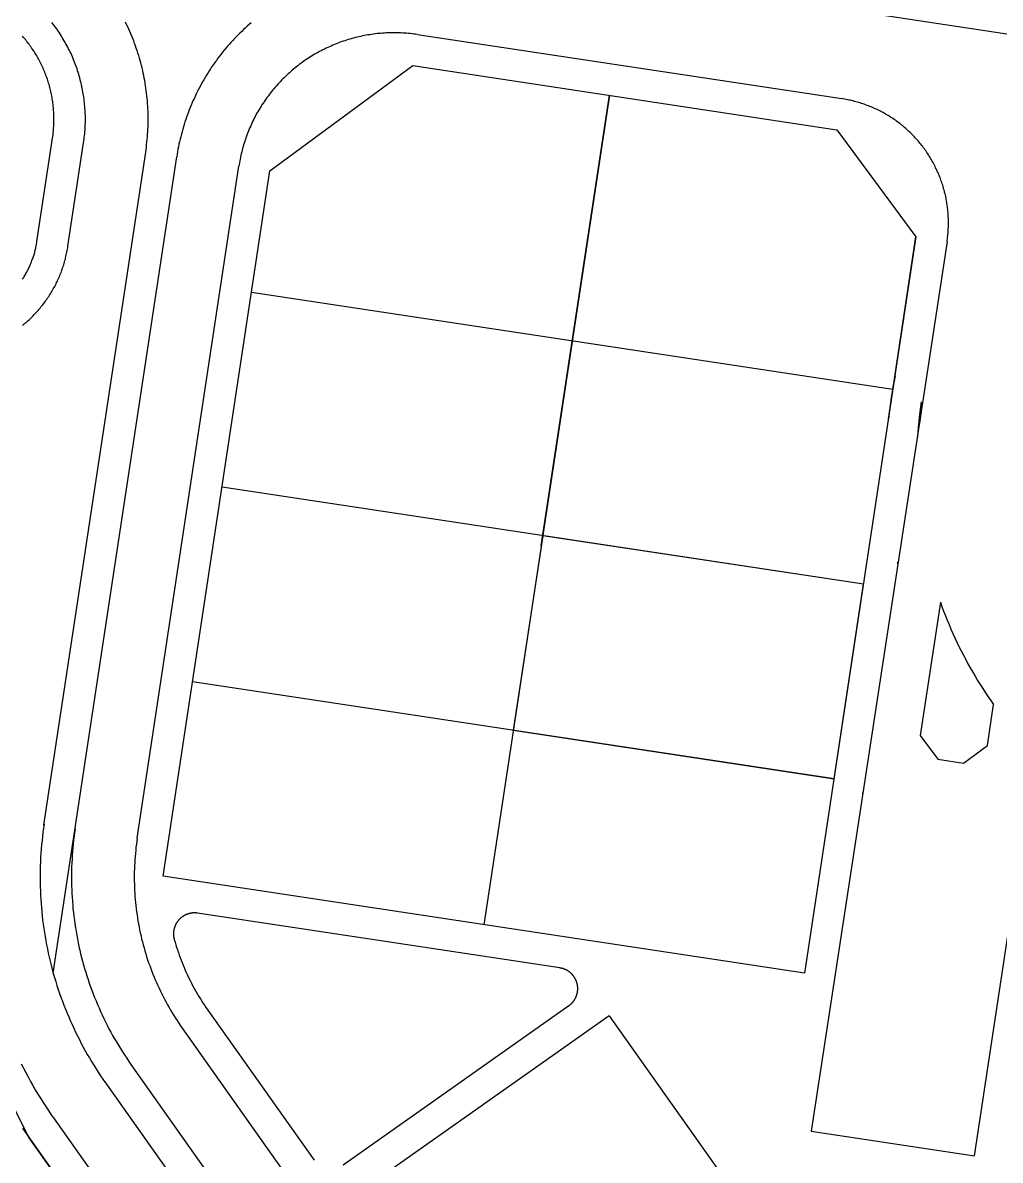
# Model space of a CAD drawing. Header units: metres. Extents: x 680594 to 684853, y 828874 to 830078.
# Drawn here: x 681116.4 to 681209.9, y 829722.5 to 829831.2 of the extents above; entities that cross this region are included whole.
import ezdxf

# ---------------------------------------------------------------- set-up
doc = ezdxf.new("R2010")
doc.units = ezdxf.units.M
doc.layers.add('PLOT_LINES', color=7, linetype='Continuous')

msp = doc.modelspace()

# ---------------------------------------------------------------- linework, layer by layer
at = {"layer": 'PLOT_LINES'}
for points in [[(681007.11, 829860.91), (681644.13, 829764.6)], [(681122.25, 829819.74), (681122.28, 829819.91), (681122.3, 829820.08), (681122.32, 829820.26), (681122.34, 829820.43), (681122.36, 829820.6), (681122.37, 829820.78), (681122.39, 829820.95), (681122.4, 829821.13), (681122.41, 829821.3), (681122.41, 829821.48), (681122.42, 829821.65), (681122.42, 829821.82), (681122.42, 829822), (681122.42, 829822.17), (681122.42, 829822.35), (681122.41, 829822.52), (681122.4, 829822.7), (681122.4, 829822.87), (681122.38, 829823.04), (681122.37, 829823.22), (681122.35, 829823.39), (681122.34, 829823.57), (681122.32, 829823.74), (681122.3, 829823.91), (681122.27, 829824.09), (681122.25, 829824.26), (681122.22, 829824.43), (681122.19, 829824.6), (681122.16, 829824.77), (681122.13, 829824.95), (681122.09, 829825.12), (681122.05, 829825.29), (681122.01, 829825.46), (681121.97, 829825.63), (681121.93, 829825.8), (681121.88, 829825.96), (681121.84, 829826.13), (681121.79, 829826.3), (681121.73, 829826.47), (681121.68, 829826.63), (681121.63, 829826.8), (681121.57, 829826.96), (681121.51, 829827.13), (681121.45, 829827.29), (681121.39, 829827.45), (681121.32, 829827.62), (681121.26, 829827.78), (681121.19, 829827.94), (681121.12, 829828.1), (681121.05, 829828.26), (681120.97, 829828.42), (681120.9, 829828.57), (681120.82, 829828.73), (681120.74, 829828.88), (681120.66, 829829.04), (681120.57, 829829.19), (681120.49, 829829.34), (681120.4, 829829.5), (681120.31, 829829.65), (681120.22, 829829.8), (681120.13, 829829.94), (681120.04, 829830.09), (681119.94, 829830.24), (681119.85, 829830.38), (681119.75, 829830.53), (681119.65, 829830.67), (681119.55, 829830.81), (681119.44, 829830.95), (681119.34, 829831.09), (681119.23, 829831.23)], [(681128.19, 829818.84), (681128.22, 829819.08), (681128.25, 829819.33), (681128.28, 829819.57), (681128.31, 829819.82), (681128.33, 829820.06), (681128.35, 829820.31), (681128.37, 829820.55), (681128.39, 829820.8), (681128.4, 829821.04), (681128.41, 829821.29), (681128.42, 829821.53), (681128.42, 829821.78), (681128.42, 829822.02), (681128.42, 829822.27), (681128.41, 829822.51), (681128.41, 829822.76), (681128.4, 829823.01), (681128.38, 829823.25), (681128.37, 829823.5), (681128.35, 829823.74), (681128.33, 829823.99), (681128.3, 829824.23), (681128.27, 829824.47), (681128.24, 829824.72), (681128.21, 829824.96), (681128.17, 829825.2), (681128.13, 829825.45), (681128.09, 829825.69), (681128.05, 829825.93), (681128, 829826.17), (681127.95, 829826.41), (681127.9, 829826.65), (681127.84, 829826.89), (681127.78, 829827.13), (681127.72, 829827.37), (681127.65, 829827.61), (681127.59, 829827.84), (681127.52, 829828.08), (681127.44, 829828.31), (681127.37, 829828.55), (681127.29, 829828.78), (681127.21, 829829.01), (681127.13, 829829.24), (681127.04, 829829.47), (681126.95, 829829.7), (681126.86, 829829.93), (681126.77, 829830.16), (681126.67, 829830.38), (681126.57, 829830.61), (681126.47, 829830.83), (681126.36, 829831.05), (681126.25, 829831.27)], [(681138.27, 829831.22), (681138.09, 829831.06), (681137.9, 829830.9), (681137.72, 829830.73), (681137.54, 829830.56), (681137.36, 829830.39), (681137.19, 829830.22), (681137.01, 829830.05), (681136.84, 829829.87), (681136.67, 829829.7), (681136.5, 829829.52), (681136.34, 829829.34), (681136.17, 829829.15), (681136.01, 829828.97), (681135.85, 829828.78), (681135.7, 829828.59), (681135.54, 829828.4), (681135.39, 829828.21), (681135.24, 829828.01), (681135.09, 829827.82), (681134.94, 829827.62), (681134.8, 829827.42), (681134.66, 829827.22), (681134.52, 829827.02), (681134.38, 829826.81), (681134.25, 829826.61), (681134.12, 829826.4), (681133.99, 829826.19), (681133.86, 829825.98), (681133.74, 829825.77), (681133.62, 829825.56), (681133.5, 829825.34), (681133.38, 829825.12), (681133.27, 829824.91), (681133.15, 829824.69), (681133.05, 829824.47), (681132.94, 829824.25), (681132.84, 829824.02), (681132.73, 829823.8), (681132.64, 829823.58), (681132.54, 829823.35), (681132.45, 829823.12), (681132.35, 829822.89), (681132.27, 829822.66), (681132.18, 829822.43), (681132.1, 829822.2), (681132.02, 829821.97), (681131.94, 829821.74), (681131.87, 829821.5), (681131.8, 829821.27), (681131.73, 829821.03), (681131.66, 829820.8), (681131.6, 829820.56), (681131.54, 829820.32), (681131.48, 829820.08), (681131.42, 829819.84), (681131.37, 829819.6), (681131.32, 829819.36), (681131.27, 829819.12), (681131.23, 829818.88), (681131.19, 829818.64), (681131.15, 829818.39)], [(681154.16, 829830.08), (681153.98, 829830.11), (681153.81, 829830.13), (681153.64, 829830.15), (681153.46, 829830.17), (681153.29, 829830.19), (681153.11, 829830.21), (681152.94, 829830.22), (681152.76, 829830.23), (681152.58, 829830.24), (681152.41, 829830.25), (681152.23, 829830.25), (681152.06, 829830.25), (681151.88, 829830.25), (681151.71, 829830.25), (681151.53, 829830.25), (681151.35, 829830.24), (681151.18, 829830.24), (681151, 829830.23), (681150.83, 829830.21), (681150.65, 829830.2), (681150.48, 829830.18), (681150.3, 829830.17), (681150.13, 829830.15), (681149.95, 829830.12), (681149.78, 829830.1), (681149.6, 829830.07), (681149.43, 829830.05), (681149.26, 829830.02), (681149.08, 829829.98), (681148.91, 829829.95), (681148.74, 829829.91), (681148.57, 829829.87), (681148.4, 829829.83), (681148.23, 829829.79), (681148.06, 829829.75), (681147.89, 829829.7), (681147.72, 829829.65), (681147.55, 829829.6), (681147.38, 829829.55), (681147.21, 829829.5), (681147.05, 829829.44), (681146.88, 829829.38), (681146.72, 829829.32), (681146.55, 829829.26), (681146.39, 829829.2), (681146.22, 829829.13), (681146.06, 829829.06), (681145.9, 829828.99), (681145.74, 829828.92), (681145.58, 829828.85), (681145.42, 829828.77), (681145.26, 829828.7), (681145.11, 829828.62), (681144.95, 829828.54), (681144.79, 829828.46), (681144.64, 829828.37), (681144.49, 829828.28), (681144.33, 829828.2), (681144.18, 829828.11), (681144.03, 829828.02), (681143.88, 829827.92), (681143.74, 829827.83), (681143.59, 829827.73), (681143.44, 829827.63), (681143.3, 829827.53), (681143.16, 829827.43), (681143.01, 829827.33), (681142.87, 829827.22), (681142.73, 829827.11), (681142.6, 829827.01), (681142.46, 829826.9), (681142.32, 829826.78), (681142.19, 829826.67), (681142.05, 829826.56), (681141.92, 829826.44), (681141.79, 829826.32), (681141.66, 829826.2), (681141.54, 829826.08), (681141.41, 829825.96), (681141.28, 829825.84), (681141.16, 829825.71), (681141.04, 829825.58), (681140.92, 829825.45), (681140.8, 829825.33), (681140.68, 829825.19), (681140.57, 829825.06), (681140.45, 829824.93), (681140.34, 829824.79), (681140.23, 829824.66), (681140.12, 829824.52), (681140.01, 829824.38), (681139.91, 829824.24), (681139.8, 829824.1), (681139.7, 829823.96), (681139.6, 829823.81), (681139.5, 829823.67), (681139.4, 829823.52), (681139.3, 829823.37), (681139.21, 829823.23), (681139.12, 829823.08), (681139.03, 829822.93), (681138.94, 829822.77), (681138.85, 829822.62), (681138.76, 829822.47), (681138.68, 829822.31), (681138.6, 829822.16), (681138.52, 829822), (681138.44, 829821.84), (681138.36, 829821.68), (681138.29, 829821.53), (681138.22, 829821.37), (681138.15, 829821.2), (681138.08, 829821.04), (681138.01, 829820.88), (681137.95, 829820.72), (681137.88, 829820.55), (681137.82, 829820.39), (681137.76, 829820.22), (681137.71, 829820.06), (681137.65, 829819.89), (681137.6, 829819.72), (681137.55, 829819.55), (681137.5, 829819.38), (681137.45, 829819.21), (681137.4, 829819.05), (681137.36, 829818.87), (681137.32, 829818.7), (681137.28, 829818.53), (681137.24, 829818.36), (681137.21, 829818.19), (681137.17, 829818.02), (681137.14, 829817.84), (681137.11, 829817.67), (681137.08, 829817.5)], [(681119.29, 829820.19), (681119.31, 829820.32), (681119.33, 829820.46), (681119.34, 829820.6), (681119.36, 829820.74), (681119.37, 829820.88), (681119.38, 829821.02), (681119.39, 829821.16), (681119.4, 829821.3), (681119.41, 829821.44), (681119.41, 829821.58), (681119.42, 829821.72), (681119.42, 829821.86), (681119.42, 829821.99), (681119.42, 829822.13), (681119.42, 829822.27), (681119.41, 829822.41), (681119.41, 829822.55), (681119.4, 829822.69), (681119.39, 829822.83), (681119.38, 829822.97), (681119.37, 829823.11), (681119.35, 829823.25), (681119.34, 829823.39), (681119.32, 829823.53), (681119.3, 829823.66), (681119.28, 829823.8), (681119.26, 829823.94), (681119.24, 829824.08), (681119.21, 829824.22), (681119.18, 829824.35), (681119.16, 829824.49), (681119.13, 829824.63), (681119.09, 829824.76), (681119.06, 829824.9), (681119.03, 829825.03), (681118.99, 829825.17), (681118.95, 829825.3), (681118.91, 829825.44), (681118.87, 829825.57), (681118.83, 829825.7), (681118.79, 829825.83), (681118.74, 829825.97), (681118.69, 829826.1), (681118.64, 829826.23), (681118.59, 829826.36), (681118.54, 829826.49), (681118.49, 829826.62), (681118.43, 829826.75), (681118.38, 829826.87), (681118.32, 829827), (681118.26, 829827.13), (681118.2, 829827.25), (681118.14, 829827.38), (681118.08, 829827.5), (681118.01, 829827.63), (681117.94, 829827.75), (681117.88, 829827.87), (681117.81, 829827.99), (681117.74, 829828.11), (681117.66, 829828.23), (681117.59, 829828.35), (681117.52, 829828.47), (681117.44, 829828.59), (681117.36, 829828.7), (681117.28, 829828.82), (681117.2, 829828.93), (681117.12, 829829.05), (681117.04, 829829.16), (681116.95, 829829.27), (681116.87, 829829.38), (681116.78, 829829.49), (681116.69, 829829.6), (681116.6, 829829.71), (681116.51, 829829.81), (681116.42, 829829.92)], [(681154.16, 829830.08), (681194.7, 829823.96)], [(681140.05, 829817.05), (681153.71, 829827.12)], [(681153.71, 829827.12), (681194.25, 829820.99)], [(681172.5, 829824.28), (681160.51, 829745.02)], [(681165.98, 829781.21), (681172.5, 829824.28)], [(681204.77, 829810.3), (681204.79, 829810.43), (681204.81, 829810.57), (681204.82, 829810.71), (681204.84, 829810.85), (681204.85, 829810.99), (681204.86, 829811.13), (681204.88, 829811.27), (681204.88, 829811.41), (681204.89, 829811.55), (681204.9, 829811.69), (681204.9, 829811.83), (681204.9, 829811.97), (681204.9, 829812.1), (681204.9, 829812.24), (681204.9, 829812.38), (681204.9, 829812.52), (681204.89, 829812.66), (681204.88, 829812.8), (681204.87, 829812.94), (681204.86, 829813.08), (681204.85, 829813.22), (681204.84, 829813.36), (681204.82, 829813.5), (681204.8, 829813.64), (681204.78, 829813.77), (681204.76, 829813.91), (681204.74, 829814.05), (681204.72, 829814.19), (681204.69, 829814.33), (681204.67, 829814.46), (681204.64, 829814.6), (681204.61, 829814.74), (681204.58, 829814.87), (681204.54, 829815.01), (681204.51, 829815.14), (681204.47, 829815.28), (681204.43, 829815.41), (681204.4, 829815.55), (681204.35, 829815.68), (681204.31, 829815.81), (681204.27, 829815.94), (681204.22, 829816.08), (681204.17, 829816.21), (681204.13, 829816.34), (681204.08, 829816.47), (681204.02, 829816.6), (681203.97, 829816.73), (681203.92, 829816.86), (681203.86, 829816.98), (681203.8, 829817.11), (681203.74, 829817.24), (681203.68, 829817.36), (681203.62, 829817.49), (681203.56, 829817.61), (681203.49, 829817.74), (681203.43, 829817.86), (681203.36, 829817.98), (681203.29, 829818.1), (681203.22, 829818.22), (681203.15, 829818.34), (681203.07, 829818.46), (681203, 829818.58), (681202.92, 829818.7), (681202.84, 829818.81), (681202.77, 829818.93), (681202.68, 829819.04), (681202.6, 829819.16), (681202.52, 829819.27), (681202.44, 829819.38), (681202.35, 829819.49), (681202.26, 829819.6), (681202.18, 829819.71), (681202.09, 829819.81), (681202, 829819.92), (681201.9, 829820.03), (681201.81, 829820.13), (681201.72, 829820.23), (681201.62, 829820.34), (681201.53, 829820.44), (681201.43, 829820.54), (681201.33, 829820.63), (681201.23, 829820.73), (681201.13, 829820.83), (681201.03, 829820.92), (681200.92, 829821.02), (681200.82, 829821.11), (681200.71, 829821.2), (681200.61, 829821.29), (681200.5, 829821.38), (681200.39, 829821.47), (681200.28, 829821.56), (681200.17, 829821.64), (681200.06, 829821.72), (681199.95, 829821.81), (681199.83, 829821.89), (681199.72, 829821.97), (681199.6, 829822.05), (681199.49, 829822.12), (681199.37, 829822.2), (681199.25, 829822.27), (681199.13, 829822.35), (681199.01, 829822.42), (681198.89, 829822.49), (681198.77, 829822.56), (681198.65, 829822.63), (681198.52, 829822.69), (681198.4, 829822.76), (681198.28, 829822.82), (681198.15, 829822.88), (681198.03, 829822.94), (681197.9, 829823), (681197.77, 829823.06), (681197.64, 829823.11), (681197.51, 829823.17), (681197.39, 829823.22), (681197.26, 829823.27), (681197.13, 829823.32), (681196.99, 829823.37), (681196.86, 829823.42), (681196.73, 829823.46), (681196.6, 829823.51), (681196.46, 829823.55), (681196.33, 829823.59), (681196.2, 829823.63), (681196.06, 829823.67), (681195.93, 829823.7), (681195.79, 829823.74), (681195.66, 829823.77), (681195.52, 829823.8), (681195.38, 829823.83), (681195.25, 829823.86), (681195.11, 829823.89), (681194.97, 829823.91), (681194.84, 829823.93), (681194.7, 829823.96)], [(681194.25, 829820.99), (681201.8, 829810.74)], [(681117.79, 829810.3), (681119.29, 829820.19)], [(681120.76, 829809.85), (681122.25, 829819.74)], [(681118.46, 829754.54), (681128.19, 829818.84)], [(681119.36, 829740.38), (681131.15, 829818.39)], [(681127.38, 829753.3), (681137.08, 829817.5)], [(681129.86, 829749.65), (681140.05, 829817.05)], [(681201.8, 829810.74), (681191.16, 829740.38)], [(681199.17, 829793.36), (681201.8, 829810.74)], [(681116.4, 829802.28), (681116.51, 829802.37), (681116.62, 829802.46), (681116.72, 829802.55), (681116.83, 829802.64), (681116.93, 829802.74), (681117.04, 829802.83), (681117.14, 829802.93), (681117.24, 829803.02), (681117.34, 829803.12), (681117.44, 829803.22), (681117.53, 829803.32), (681117.63, 829803.42), (681117.73, 829803.52), (681117.82, 829803.63), (681117.91, 829803.73), (681118, 829803.84), (681118.09, 829803.94), (681118.18, 829804.05), (681118.27, 829804.16), (681118.36, 829804.27), (681118.44, 829804.38), (681118.53, 829804.49), (681118.61, 829804.6), (681118.69, 829804.72), (681118.77, 829804.83), (681118.85, 829804.95), (681118.93, 829805.06), (681119, 829805.18), (681119.08, 829805.3), (681119.15, 829805.42), (681119.22, 829805.54), (681119.29, 829805.66), (681119.36, 829805.78), (681119.43, 829805.9), (681119.5, 829806.02), (681119.56, 829806.15), (681119.62, 829806.27), (681119.68, 829806.4), (681119.75, 829806.52), (681119.8, 829806.65), (681119.86, 829806.78), (681119.92, 829806.9), (681119.97, 829807.03), (681120.02, 829807.16), (681120.08, 829807.29), (681120.13, 829807.42), (681120.17, 829807.55), (681120.22, 829807.69), (681120.27, 829807.82), (681120.31, 829807.95), (681120.35, 829808.08), (681120.39, 829808.22), (681120.43, 829808.35), (681120.47, 829808.49), (681120.51, 829808.62), (681120.54, 829808.76), (681120.57, 829808.89), (681120.6, 829809.03), (681120.63, 829809.16), (681120.66, 829809.3), (681120.69, 829809.44), (681120.71, 829809.57), (681120.74, 829809.71), (681120.76, 829809.85)], [(681116.42, 829806.71), (681116.48, 829806.8), (681116.53, 829806.88), (681116.59, 829806.97), (681116.64, 829807.06), (681116.69, 829807.15), (681116.74, 829807.24), (681116.79, 829807.34), (681116.84, 829807.43), (681116.89, 829807.52), (681116.94, 829807.61), (681116.99, 829807.71), (681117.03, 829807.8), (681117.08, 829807.9), (681117.12, 829807.99), (681117.16, 829808.09), (681117.2, 829808.19), (681117.24, 829808.28), (681117.28, 829808.38), (681117.32, 829808.48), (681117.35, 829808.58), (681117.39, 829808.68), (681117.42, 829808.77), (681117.46, 829808.87), (681117.49, 829808.97), (681117.52, 829809.07), (681117.55, 829809.17), (681117.58, 829809.27), (681117.6, 829809.38), (681117.63, 829809.48), (681117.65, 829809.58), (681117.68, 829809.68), (681117.7, 829809.78), (681117.72, 829809.89), (681117.74, 829809.99), (681117.76, 829810.09), (681117.78, 829810.2), (681117.79, 829810.3)], [(681204.77, 829810.3), (681191.78, 829725.28)], [(681199.6, 829796.15), (681138.29, 829805.42)], [(681199.8, 829797.48), (681199.7, 829796.97), (681199.6, 829796.46), (681199.52, 829795.94), (681199.43, 829795.43), (681199.36, 829794.91), (681199.29, 829794.39), (681199.23, 829793.88), (681199.17, 829793.36)], [(681202.3, 829794.99), (681202.23, 829794.51), (681202.17, 829794.02), (681202.11, 829793.53), (681202.06, 829793.04), (681202.01, 829792.56), (681201.97, 829792.07), (681201.94, 829791.58)], [(681202.4, 829794.98), (681202.35, 829794.65), (681202.31, 829794.31), (681202.26, 829793.98), (681202.22, 829793.65), (681202.19, 829793.32), (681202.15, 829792.98)], [(681196.79, 829777.56), (681135.48, 829786.83)], [(681196.79, 829777.56), (681166.13, 829782.19), (681163.32, 829763.61), (681193.97, 829758.97), (681196.79, 829777.56)], [(681200, 829779.68), (681200.02, 829779.62), (681200.03, 829779.56), (681200.04, 829779.5), (681200.06, 829779.44), (681200.07, 829779.39), (681200.09, 829779.33)], [(681204.13, 829775.85), (681202.2, 829763.11), (681203.88, 829760.83), (681206.35, 829760.46), (681208.63, 829762.14), (681209.22, 829766.05)], [(681204.13, 829775.85), (681204.28, 829775.42), (681204.44, 829774.98), (681204.61, 829774.55), (681204.78, 829774.12), (681204.96, 829773.7), (681205.14, 829773.27), (681205.33, 829772.85), (681205.52, 829772.43), (681205.71, 829772.01), (681205.91, 829771.6), (681206.12, 829771.18), (681206.33, 829770.77), (681206.55, 829770.36), (681206.77, 829769.96), (681206.99, 829769.56), (681207.22, 829769.15), (681207.45, 829768.76), (681207.69, 829768.36), (681207.94, 829767.97), (681208.18, 829767.58), (681208.44, 829767.19), (681208.69, 829766.81), (681208.96, 829766.43), (681209.22, 829766.05)], [(681193.97, 829758.97), (681132.67, 829768.24)], [(681207.4, 829722.92), (681213.22, 829761.42)], [(681196.79, 829757.53), (681196.66, 829757.55)], [(681118.48, 829754.64), (681118.42, 829754.24), (681118.37, 829753.85), (681118.32, 829753.45), (681118.28, 829753.05), (681118.24, 829752.65), (681118.2, 829752.26), (681118.17, 829751.86), (681118.15, 829751.46), (681118.13, 829751.06), (681118.11, 829750.66), (681118.1, 829750.26), (681118.1, 829749.86), (681118.1, 829749.46), (681118.1, 829749.06), (681118.11, 829748.65), (681118.12, 829748.25), (681118.14, 829747.85), (681118.16, 829747.46), (681118.19, 829747.06), (681118.22, 829746.66), (681118.26, 829746.26), (681118.3, 829745.86), (681118.34, 829745.46), (681118.39, 829745.06), (681118.45, 829744.67), (681118.51, 829744.27), (681118.57, 829743.88), (681118.64, 829743.48), (681118.72, 829743.09), (681118.8, 829742.7), (681118.88, 829742.31), (681118.97, 829741.91), (681119.06, 829741.53), (681119.16, 829741.14), (681119.26, 829740.75), (681119.36, 829740.36), (681119.47, 829739.98), (681119.59, 829739.6), (681119.71, 829739.21), (681119.83, 829738.83), (681119.96, 829738.45), (681120.09, 829738.08), (681120.23, 829737.7), (681120.37, 829737.33), (681120.52, 829736.95), (681120.67, 829736.58), (681120.83, 829736.21), (681120.98, 829735.85), (681121.15, 829735.48), (681121.32, 829735.12), (681121.49, 829734.76), (681121.66, 829734.4), (681121.85, 829734.04), (681122.03, 829733.68), (681122.22, 829733.33), (681122.41, 829732.98), (681122.61, 829732.63), (681122.81, 829732.29), (681123.02, 829731.94), (681123.23, 829731.6), (681123.44, 829731.26), (681123.66, 829730.93), (681123.88, 829730.59), (681124.1, 829730.26), (681124.33, 829729.93)], [(681121.45, 829754.19), (681121.39, 829753.83), (681121.34, 829753.47), (681121.3, 829753.11), (681121.26, 829752.74), (681121.23, 829752.38), (681121.19, 829752.02), (681121.17, 829751.65), (681121.15, 829751.29), (681121.13, 829750.92), (681121.11, 829750.56), (681121.1, 829750.19), (681121.1, 829749.83), (681121.1, 829749.46), (681121.1, 829749.1), (681121.11, 829748.73), (681121.12, 829748.37), (681121.14, 829748.01), (681121.16, 829747.64), (681121.18, 829747.28), (681121.21, 829746.91), (681121.24, 829746.55), (681121.28, 829746.19), (681121.32, 829745.82), (681121.37, 829745.46), (681121.42, 829745.1), (681121.47, 829744.74), (681121.53, 829744.38), (681121.6, 829744.02), (681121.66, 829743.66), (681121.73, 829743.3), (681121.81, 829742.95), (681121.89, 829742.59), (681121.97, 829742.23), (681122.06, 829741.88), (681122.16, 829741.53), (681122.25, 829741.17), (681122.35, 829740.82), (681122.46, 829740.47), (681122.57, 829740.13), (681122.68, 829739.78), (681122.8, 829739.43), (681122.92, 829739.09), (681123.04, 829738.75), (681123.17, 829738.4), (681123.31, 829738.06), (681123.44, 829737.73), (681123.58, 829737.39), (681123.73, 829737.06), (681123.88, 829736.72), (681124.03, 829736.39), (681124.19, 829736.06), (681124.35, 829735.73), (681124.51, 829735.41), (681124.68, 829735.08), (681124.86, 829734.76), (681125.03, 829734.44), (681125.21, 829734.12), (681125.4, 829733.81), (681125.58, 829733.5), (681125.77, 829733.18), (681125.97, 829732.88), (681126.17, 829732.57), (681126.37, 829732.27), (681126.57, 829731.96), (681126.78, 829731.66)], [(681127.38, 829753.3), (681127.34, 829753), (681127.3, 829752.71), (681127.26, 829752.42), (681127.23, 829752.13), (681127.2, 829751.83), (681127.18, 829751.54), (681127.15, 829751.25), (681127.14, 829750.95), (681127.12, 829750.66), (681127.11, 829750.37), (681127.1, 829750.07), (681127.1, 829749.78), (681127.1, 829749.48), (681127.1, 829749.19), (681127.11, 829748.89), (681127.12, 829748.6), (681127.13, 829748.31), (681127.14, 829748.01), (681127.16, 829747.72), (681127.19, 829747.42), (681127.21, 829747.13), (681127.25, 829746.84), (681127.28, 829746.55), (681127.32, 829746.25), (681127.36, 829745.96), (681127.4, 829745.67), (681127.45, 829745.38), (681127.5, 829745.09), (681127.55, 829744.8), (681127.61, 829744.51), (681127.67, 829744.23), (681127.74, 829743.94), (681127.8, 829743.65), (681127.88, 829743.37), (681127.95, 829743.08), (681128.03, 829742.8), (681128.11, 829742.51), (681128.19, 829742.23), (681128.28, 829741.95), (681128.37, 829741.67), (681128.47, 829741.39), (681128.57, 829741.12), (681128.67, 829740.84), (681128.77, 829740.56), (681128.88, 829740.29), (681128.99, 829740.02), (681129.1, 829739.75), (681129.22, 829739.48), (681129.34, 829739.21), (681129.46, 829738.94), (681129.59, 829738.67), (681129.72, 829738.41), (681129.85, 829738.15), (681129.99, 829737.89), (681130.13, 829737.63), (681130.27, 829737.37), (681130.42, 829737.11), (681130.56, 829736.86), (681130.71, 829736.6), (681130.87, 829736.35), (681131.03, 829736.1), (681131.19, 829735.86), (681131.35, 829735.61), (681131.51, 829735.37), (681131.68, 829735.13)], [(681191.16, 829740.38), (681129.86, 829749.65)], [(681133.14, 829746.12), (681133.12, 829746.12), (681133.1, 829746.13), (681133.07, 829746.13), (681133.05, 829746.13), (681133.03, 829746.14), (681133, 829746.14), (681132.98, 829746.14), (681132.96, 829746.14), (681132.93, 829746.14), (681132.91, 829746.14), (681132.89, 829746.14), (681132.86, 829746.14), (681132.84, 829746.14), (681132.82, 829746.14), (681132.79, 829746.14), (681132.77, 829746.14), (681132.75, 829746.14), (681132.72, 829746.14), (681132.7, 829746.14), (681132.68, 829746.14), (681132.65, 829746.14), (681132.63, 829746.13), (681132.61, 829746.13), (681132.58, 829746.13), (681132.56, 829746.12), (681132.54, 829746.12), (681132.52, 829746.12), (681132.49, 829746.11), (681132.47, 829746.11), (681132.45, 829746.1), (681132.42, 829746.1), (681132.4, 829746.09), (681132.38, 829746.09), (681132.36, 829746.08), (681132.33, 829746.08), (681132.31, 829746.07), (681132.29, 829746.07), (681132.27, 829746.06), (681132.24, 829746.05), (681132.22, 829746.04), (681132.2, 829746.04), (681132.18, 829746.03), (681132.15, 829746.02), (681132.13, 829746.01), (681132.11, 829746.01), (681132.09, 829746), (681132.07, 829745.99), (681132.05, 829745.98), (681132.03, 829745.97), (681132, 829745.96), (681131.98, 829745.95), (681131.96, 829745.94), (681131.94, 829745.93), (681131.92, 829745.92), (681131.9, 829745.91), (681131.88, 829745.9), (681131.86, 829745.88), (681131.84, 829745.87), (681131.82, 829745.86), (681131.8, 829745.85), (681131.78, 829745.84), (681131.76, 829745.82), (681131.74, 829745.81), (681131.72, 829745.8), (681131.7, 829745.79), (681131.68, 829745.77), (681131.66, 829745.76), (681131.64, 829745.74), (681131.63, 829745.73), (681131.61, 829745.72), (681131.59, 829745.7), (681131.57, 829745.69), (681131.55, 829745.67), (681131.53, 829745.66), (681131.52, 829745.64), (681131.5, 829745.63), (681131.48, 829745.61), (681131.47, 829745.59), (681131.45, 829745.58), (681131.43, 829745.56), (681131.42, 829745.54), (681131.4, 829745.53), (681131.38, 829745.51), (681131.37, 829745.49), (681131.35, 829745.48), (681131.34, 829745.46), (681131.32, 829745.44), (681131.31, 829745.42), (681131.29, 829745.41), (681131.28, 829745.39), (681131.26, 829745.37), (681131.25, 829745.35), (681131.23, 829745.33), (681131.22, 829745.31), (681131.21, 829745.29), (681131.19, 829745.27), (681131.18, 829745.26), (681131.17, 829745.24), (681131.16, 829745.22), (681131.14, 829745.2), (681131.13, 829745.18), (681131.12, 829745.16), (681131.11, 829745.14), (681131.1, 829745.12), (681131.08, 829745.1), (681131.07, 829745.08), (681131.06, 829745.05), (681131.05, 829745.03), (681131.04, 829745.01), (681131.03, 829744.99), (681131.02, 829744.97), (681131.01, 829744.95), (681131, 829744.93), (681130.99, 829744.91), (681130.99, 829744.88), (681130.98, 829744.86), (681130.97, 829744.84), (681130.96, 829744.82), (681130.95, 829744.8), (681130.95, 829744.77), (681130.94, 829744.75), (681130.93, 829744.73), (681130.92, 829744.71), (681130.92, 829744.69), (681130.91, 829744.66), (681130.91, 829744.64), (681130.9, 829744.62), (681130.9, 829744.6), (681130.89, 829744.57), (681130.89, 829744.55), (681130.88, 829744.53), (681130.88, 829744.5), (681130.87, 829744.48), (681130.87, 829744.46), (681130.86, 829744.43), (681130.86, 829744.41), (681130.86, 829744.39), (681130.86, 829744.37), (681130.85, 829744.34), (681130.85, 829744.32), (681130.85, 829744.3), (681130.85, 829744.27), (681130.85, 829744.25), (681130.85, 829744.23), (681130.84, 829744.2), (681130.84, 829744.18), (681130.84, 829744.16), (681130.84, 829744.13), (681130.84, 829744.11), (681130.84, 829744.09), (681130.85, 829744.06), (681130.85, 829744.04), (681130.85, 829744.02), (681130.85, 829743.99), (681130.85, 829743.97), (681130.85, 829743.95), (681130.86, 829743.92), (681130.86, 829743.9), (681130.86, 829743.88), (681130.86, 829743.85), (681130.87, 829743.83), (681130.87, 829743.81), (681130.88, 829743.78), (681130.88, 829743.76), (681130.89, 829743.74), (681130.89, 829743.72), (681130.9, 829743.69), (681130.9, 829743.67), (681130.91, 829743.65), (681130.91, 829743.63), (681130.92, 829743.6)], [(681167.77, 829740.89), (681133.14, 829746.12)], [(681130.92, 829743.6), (681130.99, 829743.35), (681131.06, 829743.11), (681131.14, 829742.86), (681131.22, 829742.61), (681131.31, 829742.37), (681131.39, 829742.12), (681131.48, 829741.88), (681131.57, 829741.64), (681131.67, 829741.4), (681131.76, 829741.16), (681131.86, 829740.92), (681131.97, 829740.68), (681132.07, 829740.45), (681132.18, 829740.21), (681132.29, 829739.98), (681132.41, 829739.74), (681132.52, 829739.51), (681132.64, 829739.28), (681132.77, 829739.06), (681132.89, 829738.83), (681133.02, 829738.6), (681133.15, 829738.38), (681133.28, 829738.16), (681133.42, 829737.94), (681133.55, 829737.72), (681133.69, 829737.5), (681133.84, 829737.29), (681133.98, 829737.07), (681134.13, 829736.86)], [(681168.63, 829737.27), (681168.65, 829737.29), (681168.67, 829737.3), (681168.69, 829737.32), (681168.71, 829737.33), (681168.72, 829737.34), (681168.74, 829737.36), (681168.76, 829737.37), (681168.78, 829737.39), (681168.79, 829737.4), (681168.81, 829737.42), (681168.83, 829737.44), (681168.85, 829737.45), (681168.86, 829737.47), (681168.88, 829737.48), (681168.9, 829737.5), (681168.91, 829737.52), (681168.93, 829737.53), (681168.94, 829737.55), (681168.96, 829737.57), (681168.98, 829737.59), (681168.99, 829737.6), (681169.01, 829737.62), (681169.02, 829737.64), (681169.04, 829737.66), (681169.05, 829737.67), (681169.06, 829737.69), (681169.08, 829737.71), (681169.09, 829737.73), (681169.11, 829737.75), (681169.12, 829737.77), (681169.13, 829737.79), (681169.15, 829737.81), (681169.16, 829737.83), (681169.17, 829737.85), (681169.18, 829737.87), (681169.2, 829737.89), (681169.21, 829737.91), (681169.22, 829737.93), (681169.23, 829737.95), (681169.24, 829737.97), (681169.25, 829737.99), (681169.26, 829738.01), (681169.27, 829738.03), (681169.28, 829738.05), (681169.29, 829738.07), (681169.3, 829738.09), (681169.31, 829738.11), (681169.32, 829738.14), (681169.33, 829738.16), (681169.34, 829738.18), (681169.35, 829738.2), (681169.35, 829738.22), (681169.36, 829738.24), (681169.37, 829738.27), (681169.38, 829738.29), (681169.38, 829738.31), (681169.39, 829738.33), (681169.4, 829738.36), (681169.4, 829738.38), (681169.41, 829738.4), (681169.42, 829738.42), (681169.42, 829738.45), (681169.43, 829738.47), (681169.43, 829738.49), (681169.44, 829738.51), (681169.44, 829738.54), (681169.45, 829738.56), (681169.45, 829738.58), (681169.45, 829738.61), (681169.46, 829738.63), (681169.46, 829738.65), (681169.46, 829738.67), (681169.46, 829738.7), (681169.47, 829738.72), (681169.47, 829738.74), (681169.47, 829738.77), (681169.47, 829738.79), (681169.47, 829738.81), (681169.47, 829738.84), (681169.48, 829738.86), (681169.48, 829738.88), (681169.48, 829738.91), (681169.48, 829738.93), (681169.48, 829738.95), (681169.47, 829738.98), (681169.47, 829739), (681169.47, 829739.02), (681169.47, 829739.05), (681169.47, 829739.07), (681169.47, 829739.09), (681169.46, 829739.12), (681169.46, 829739.14), (681169.46, 829739.16), (681169.46, 829739.19), (681169.45, 829739.21), (681169.45, 829739.23), (681169.45, 829739.25), (681169.44, 829739.28), (681169.44, 829739.3), (681169.43, 829739.32), (681169.43, 829739.35), (681169.42, 829739.37), (681169.42, 829739.39), (681169.41, 829739.41), (681169.4, 829739.44), (681169.4, 829739.46), (681169.39, 829739.48), (681169.39, 829739.5), (681169.38, 829739.53), (681169.37, 829739.55), (681169.36, 829739.57), (681169.36, 829739.59), (681169.35, 829739.61), (681169.34, 829739.64), (681169.33, 829739.66), (681169.32, 829739.68), (681169.31, 829739.7), (681169.3, 829739.72), (681169.29, 829739.74), (681169.28, 829739.76), (681169.27, 829739.78), (681169.26, 829739.81), (681169.25, 829739.83), (681169.24, 829739.85), (681169.23, 829739.87), (681169.22, 829739.89), (681169.21, 829739.91), (681169.2, 829739.93), (681169.18, 829739.95), (681169.17, 829739.97), (681169.16, 829739.99), (681169.15, 829740.01), (681169.13, 829740.03), (681169.12, 829740.05), (681169.11, 829740.07), (681169.09, 829740.08), (681169.08, 829740.1), (681169.07, 829740.12), (681169.05, 829740.14), (681169.04, 829740.16), (681169.02, 829740.18), (681169.01, 829740.19), (681168.99, 829740.21), (681168.98, 829740.23), (681168.96, 829740.25), (681168.95, 829740.26), (681168.93, 829740.28), (681168.91, 829740.3), (681168.9, 829740.31), (681168.88, 829740.33), (681168.86, 829740.35), (681168.85, 829740.36), (681168.83, 829740.38), (681168.81, 829740.39), (681168.8, 829740.41), (681168.78, 829740.43), (681168.76, 829740.44), (681168.74, 829740.46), (681168.72, 829740.47), (681168.71, 829740.48), (681168.69, 829740.5), (681168.67, 829740.51), (681168.65, 829740.53), (681168.63, 829740.54), (681168.61, 829740.55), (681168.59, 829740.57), (681168.57, 829740.58), (681168.55, 829740.59), (681168.53, 829740.6), (681168.51, 829740.62), (681168.49, 829740.63), (681168.47, 829740.64), (681168.45, 829740.65), (681168.43, 829740.66), (681168.41, 829740.67), (681168.39, 829740.69), (681168.37, 829740.7), (681168.35, 829740.71), (681168.33, 829740.72), (681168.31, 829740.73), (681168.29, 829740.74), (681168.27, 829740.75), (681168.24, 829740.75), (681168.22, 829740.76), (681168.2, 829740.77), (681168.18, 829740.78), (681168.16, 829740.79), (681168.14, 829740.8), (681168.11, 829740.8), (681168.09, 829740.81), (681168.07, 829740.82), (681168.05, 829740.82), (681168.03, 829740.83), (681168, 829740.84), (681167.98, 829740.84), (681167.96, 829740.85), (681167.93, 829740.85), (681167.91, 829740.86), (681167.89, 829740.86), (681167.87, 829740.87), (681167.84, 829740.87), (681167.82, 829740.88), (681167.8, 829740.88), (681167.77, 829740.89)], [(681134.13, 829736.86), (681144.28, 829722.51)], [(681168.63, 829737.27), (681147.06, 829722.03)], [(681120.43, 829719.87), (681117.05, 829724.65), (681111.24, 829736.15), (681081.57, 829727.15), (681091.75, 829706.72), (681095.11, 829701.97), (681120.43, 829719.87)], [(681172.48, 829736.32), (681147.16, 829718.43)], [(681172.48, 829736.32), (681184.67, 829719.07)], [(681131.68, 829735.13), (681158.21, 829697.6)], [(681116.29, 829731.72), (681116.51, 829731.3), (681116.72, 829730.88), (681116.95, 829730.47), (681117.17, 829730.05), (681117.41, 829729.64), (681117.64, 829729.24), (681117.88, 829728.83), (681118.13, 829728.43), (681118.38, 829728.03), (681118.64, 829727.64), (681118.9, 829727.25), (681119.16, 829726.86), (681119.43, 829726.47)], [(681126.78, 829731.66), (681421.66, 829314.5)], [(681124.27, 829730.01), (681419.09, 829312.94)], [(681119.37, 829726.56), (681193.25, 829622.03)], [(681116.41, 829725.57), (681116.69, 829725.15), (681116.98, 829724.74)], [(681116.92, 829724.83), (681131.22, 829704.6)], [(681191.78, 829725.28), (681207.4, 829722.92)]]:
    msp.add_lwpolyline(points, dxfattribs=at)

doc.saveas('drawing.dxf')
